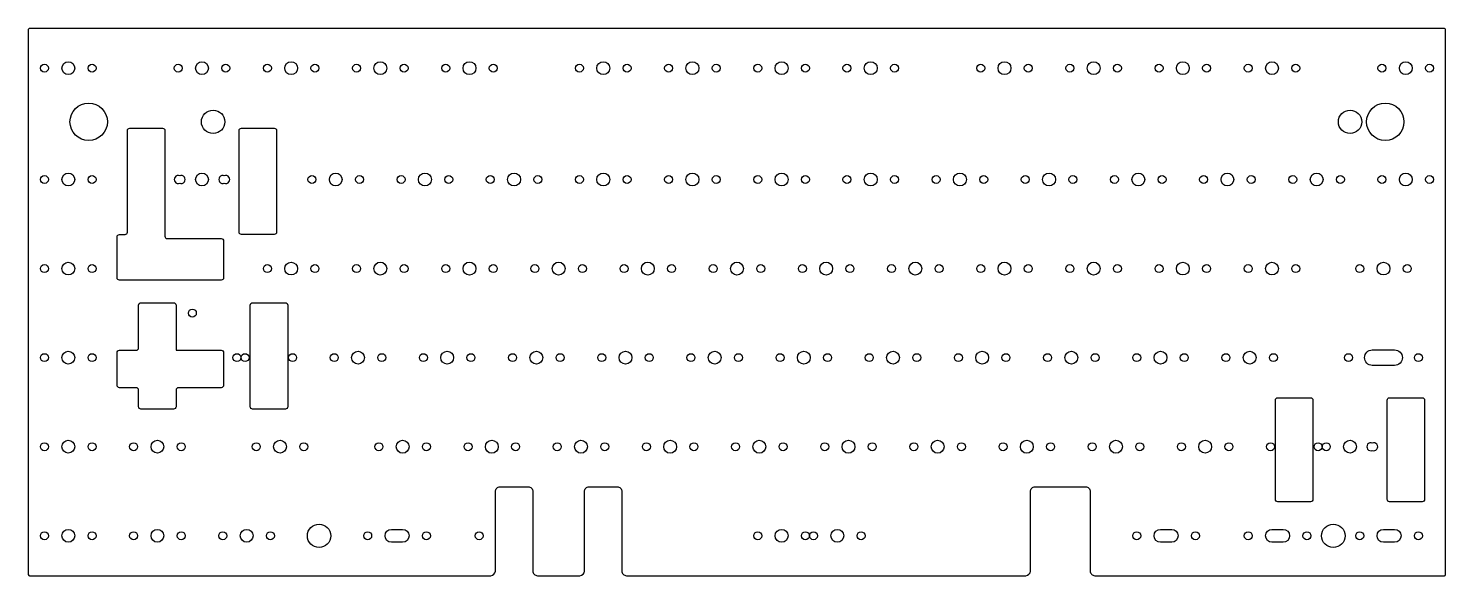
# Model space of a CAD drawing. Header units: millimetres. Extents: x -304 to -1, y -125 to -8.
import ezdxf

# ---------------------------------------------------------------- set-up
doc = ezdxf.new("R2010")
doc.units = ezdxf.units.MM
doc.layers.get('0').update_dxf_attribs({"linetype": 'CONTINUOUS'})

msp = doc.modelspace()

# ---------------------------------------------------------------- linework, layer by layer
for points in [[(-90.58, -125.06, 0.414213), (-89.58, -124.06), (-89.58, -107.05, -0.414214), (-88.58, -106.05), (-77.79, -106.05, -0.414214), (-76.79, -107.05), (-76.79, -124.06, 0.414214), (-75.79, -125.06), (-48.92, -125.06), (-1.11, -125.06, 0.414205), (-0.86, -124.81), (-0.86, -8.25, 0.414198), (-1.11, -8), (-303.41, -8, 0.414222), (-303.66, -8.25), (-303.66, -124.81, 0.414211), (-303.41, -125.06), (-211.91, -125.06), (-204.88, -125.06, 0.414213), (-203.88, -124.06), (-203.88, -107.05, -0.414214), (-202.88, -106.05), (-196.88, -106.05, -0.414214), (-195.88, -107.05), (-195.88, -124.06, 0.414214), (-194.88, -125.06), (-185.86, -125.06, 0.414213), (-184.86, -124.06), (-184.86, -107.05, -0.414214), (-183.86, -106.05), (-177.86, -106.05, -0.414214), (-176.86, -107.05), (-176.86, -124.06, 0.414214), (-175.86, -125.06)], [(-274.49, -52.47, 0.414214), (-273.99, -52.97), (-262.45, -52.97, -0.414214), (-261.95, -53.47), (-261.95, -61.35, -0.414214), (-262.45, -61.85), (-284.19, -61.85, -0.414214), (-284.69, -61.35), (-284.69, -52.59, -0.414214), (-284.19, -52.09), (-282.99, -52.09, 0.414214), (-282.49, -51.59), (-282.49, -29.85, -0.414214), (-281.99, -29.35), (-274.99, -29.35, -0.414214), (-274.49, -29.85), (-274.49, -52.09)], [(-258.62, -51.59), (-258.62, -29.85, -0.414214), (-258.12, -29.35), (-251.12, -29.35, -0.414214), (-250.62, -29.85), (-250.62, -51.59, -0.414214), (-251.12, -52.09), (-258.12, -52.09, -0.414214)], [(-271.32, -39.54, 1.480016), (-271.32, -41.12, 1.480016)], [(-261.79, -39.54, 1.480034), (-261.79, -41.12, 1.480034)], [(-280.61, -76.85, 0.414214), (-280.11, -76.35), (-280.11, -73.68), (-280.11, -67.18, -0.414214), (-279.61, -66.68), (-272.61, -66.68, -0.414214), (-272.11, -67.18), (-272.11, -76.85), (-262.45, -76.85, -0.414214), (-261.95, -77.35), (-261.95, -84.35, -0.414214), (-262.45, -84.85), (-271.61, -84.85, 0.414214), (-272.11, -85.35), (-272.11, -88.92, -0.414214), (-272.61, -89.42), (-279.61, -89.42, -0.414214), (-280.11, -88.92), (-280.11, -85.35, 0.414214), (-280.61, -84.85), (-284.19, -84.85, -0.414214), (-284.69, -84.35), (-284.69, -77.35, -0.414214), (-284.19, -76.85)], [(-248.24, -67.18), (-248.24, -88.92, -0.414214), (-248.74, -89.42), (-255.74, -89.42, -0.414214), (-256.24, -88.92), (-256.24, -67.18, -0.414214), (-255.74, -66.68), (-248.74, -66.68, -0.414214)], [(-16.53, -76.78), (-11.76, -76.78, -1), (-11.76, -80.08), (-16.53, -80.08, -1)], [(-37.23, -108.74), (-37.23, -87.5, -0.414214), (-36.73, -87), (-29.73, -87, -0.414214), (-29.23, -87.5), (-29.23, -108.74, -0.414214), (-29.73, -109.24), (-36.73, -109.24, -0.414214)], [(-13.35, -108.74), (-13.35, -87.5, -0.414214), (-12.85, -87), (-5.85, -87, -0.414214), (-5.35, -87.5), (-5.35, -108.74, -0.414214), (-5.85, -109.24), (-12.85, -109.24, -0.414214)], [(-16.53, -98.27, 1.48006), (-16.53, -96.69, 1.48006)], [(-226.08, -115.16), (-223.69, -115.16, -1), (-223.69, -117.91), (-226.08, -117.91, -1)], [(-61.77, -115.16), (-59.39, -115.16, -1), (-59.39, -117.91), (-61.77, -117.91, -1)], [(-37.96, -115.16), (-35.58, -115.16, -1), (-35.58, -117.91), (-37.96, -117.91, -1)], [(-14.14, -115.16), (-11.76, -115.16, -1), (-11.76, -117.91), (-14.14, -117.91, -1)]]:
    msp.add_lwpolyline(points, format="xyb", close=True)
for centre, radius in [((-300.21, -16.52), 0.851), ((-295.13, -16.52), 1.37), ((-290.05, -16.52), 0.851), ((-271.64, -16.52), 0.851), ((-266.56, -16.52), 1.37), ((-261.48, -16.52), 0.851), ((-252.59, -16.52), 0.851), ((-247.51, -16.52), 1.37), ((-242.43, -16.52), 0.851), ((-233.54, -16.52), 0.851), ((-228.46, -16.52), 1.38), ((-223.38, -16.52), 0.851), ((-214.49, -16.52), 0.851), ((-209.41, -16.52), 1.38), ((-204.33, -16.52), 0.851), ((-185.91, -16.52), 0.851), ((-180.83, -16.52), 1.38), ((-175.75, -16.52), 0.851), ((-166.86, -16.52), 0.851), ((-161.78, -16.52), 1.38), ((-156.7, -16.52), 0.851), ((-147.81, -16.52), 0.851), ((-142.73, -16.52), 1.38), ((-137.65, -16.52), 0.851), ((-128.76, -16.52), 0.851), ((-123.68, -16.52), 1.38), ((-118.6, -16.52), 0.851), ((-100.19, -16.52), 0.851), ((-95.11, -16.52), 1.38), ((-90.03, -16.52), 0.851), ((-81.14, -16.52), 0.851), ((-76.06, -16.52), 1.38), ((-70.98, -16.52), 0.851), ((-62.09, -16.52), 0.851), ((-57.01, -16.52), 1.37), ((-51.93, -16.52), 0.851), ((-43.04, -16.52), 0.851), ((-37.96, -16.52), 1.37), ((-32.88, -16.52), 0.851), ((-14.46, -16.52), 0.851), ((-9.38, -16.52), 1.37), ((-4.3, -16.52), 0.851), ((-290.76, -27.99), 4), ((-13.76, -27.99), 4), ((-264.18, -27.99), 2.5), ((-21.28, -27.99), 2.5), ((-295.13, -40.33), 1.37), ((-266.56, -40.33), 1.37), ((-237.98, -40.33), 1.37), ((-218.93, -40.33), 1.38), ((-199.88, -40.33), 1.38), ((-180.83, -40.33), 1.38), ((-161.78, -40.33), 1.38), ((-142.73, -40.33), 1.38), ((-123.68, -40.33), 1.38), ((-104.63, -40.33), 1.38), ((-85.58, -40.33), 1.38), ((-66.53, -40.33), 1.37), ((-47.48, -40.33), 1.37), ((-28.43, -40.33), 1.37), ((-9.38, -40.33), 1.37), ((-300.21, -40.33), 0.851), ((-290.05, -40.33), 0.851), ((-243.06, -40.33), 0.851), ((-232.9, -40.33), 0.851), ((-224.01, -40.33), 0.851), ((-213.85, -40.33), 0.851), ((-204.96, -40.33), 0.851), ((-194.8, -40.33), 0.851), ((-185.91, -40.33), 0.851), ((-175.75, -40.33), 0.851), ((-166.86, -40.33), 0.851), ((-156.7, -40.33), 0.851), ((-147.81, -40.33), 0.851), ((-137.65, -40.33), 0.851), ((-128.76, -40.33), 0.851), ((-118.6, -40.33), 0.851), ((-109.71, -40.33), 0.851), ((-99.55, -40.33), 0.851), ((-90.66, -40.33), 0.851), ((-80.5, -40.33), 0.851), ((-71.61, -40.33), 0.851), ((-61.45, -40.33), 0.851), ((-52.56, -40.33), 0.851), ((-42.4, -40.33), 0.851), ((-33.51, -40.33), 0.851), ((-23.35, -40.33), 0.851), ((-14.46, -40.33), 0.851), ((-4.3, -40.33), 0.851), ((-300.21, -59.38), 0.851), ((-295.13, -59.38), 1.37), ((-290.05, -59.38), 0.851), ((-252.59, -59.38), 0.851), ((-247.51, -59.38), 1.37), ((-242.43, -59.38), 0.851), ((-233.54, -59.38), 0.851), ((-228.46, -59.38), 1.38), ((-223.38, -59.38), 0.851), ((-214.49, -59.38), 0.851), ((-209.41, -59.38), 1.38), ((-204.33, -59.38), 0.851), ((-195.44, -59.38), 0.851), ((-190.36, -59.38), 1.38), ((-185.28, -59.38), 0.851), ((-176.39, -59.38), 0.851), ((-171.31, -59.38), 1.38), ((-166.23, -59.38), 0.851), ((-157.34, -59.38), 0.851), ((-152.26, -59.38), 1.38), ((-147.18, -59.38), 0.851), ((-138.29, -59.38), 0.851), ((-133.21, -59.38), 1.38), ((-128.13, -59.38), 0.851), ((-119.24, -59.38), 0.851), ((-114.16, -59.38), 1.38), ((-109.08, -59.38), 0.851), ((-100.19, -59.38), 0.851), ((-95.11, -59.38), 1.38), ((-90.03, -59.38), 0.851), ((-81.14, -59.38), 0.851), ((-76.06, -59.38), 1.38), ((-70.98, -59.38), 0.851), ((-62.09, -59.38), 0.851), ((-57.01, -59.38), 1.37), ((-51.93, -59.38), 0.851), ((-43.04, -59.38), 0.851), ((-37.96, -59.38), 1.37), ((-32.88, -59.38), 0.851), ((-19.22, -59.38), 0.851), ((-14.14, -59.38), 1.37), ((-9.06, -59.38), 0.851), ((-268.62, -68.91), 0.851), ((-300.21, -78.43), 0.851), ((-295.13, -78.43), 1.37), ((-290.05, -78.43), 0.851), ((-259.1, -78.43), 0.851), ((-257.35, -78.43), 0.851), ((-247.19, -78.43), 0.851), ((-238.3, -78.43), 0.851), ((-233.22, -78.43), 1.37), ((-228.14, -78.43), 0.851), ((-219.25, -78.43), 0.851), ((-214.17, -78.43), 1.38), ((-209.09, -78.43), 0.851), ((-200.2, -78.43), 0.851), ((-195.12, -78.43), 1.38), ((-190.04, -78.43), 0.851), ((-181.15, -78.43), 0.851), ((-176.07, -78.43), 1.38), ((-170.99, -78.43), 0.851), ((-162.1, -78.43), 0.851), ((-157.02, -78.43), 1.38), ((-151.94, -78.43), 0.851), ((-143.05, -78.43), 0.851), ((-137.97, -78.43), 1.38), ((-132.89, -78.43), 0.851), ((-124, -78.43), 0.851), ((-118.92, -78.43), 1.38), ((-113.84, -78.43), 0.851), ((-104.95, -78.43), 0.851), ((-99.87, -78.43), 1.38), ((-94.79, -78.43), 0.851), ((-85.9, -78.43), 0.851), ((-80.82, -78.43), 1.38), ((-75.74, -78.43), 0.851), ((-66.85, -78.43), 0.851), ((-61.77, -78.43), 1.37), ((-56.69, -78.43), 0.851), ((-47.8, -78.43), 0.851), ((-42.72, -78.43), 1.37), ((-37.64, -78.43), 0.851), ((-21.61, -78.43), 0.851), ((-6.68, -78.43), 0.851), ((-300.21, -97.48), 0.851), ((-295.13, -97.48), 1.37), ((-290.05, -97.48), 0.851), ((-281.16, -97.48), 0.851), ((-276.08, -97.48), 1.37), ((-271, -97.48), 0.851), ((-254.97, -97.48), 0.851), ((-249.89, -97.48), 1.37), ((-244.81, -97.48), 0.851), ((-228.77, -97.48), 0.851), ((-223.69, -97.48), 1.38), ((-218.61, -97.48), 0.851), ((-209.72, -97.48), 0.851), ((-204.64, -97.48), 1.38), ((-199.56, -97.48), 0.851), ((-190.67, -97.48), 0.851), ((-185.59, -97.48), 1.38), ((-180.51, -97.48), 0.851), ((-171.62, -97.48), 0.851), ((-166.54, -97.48), 1.38), ((-161.46, -97.48), 0.851), ((-152.57, -97.48), 0.851), ((-147.49, -97.48), 1.38), ((-142.41, -97.48), 0.851), ((-133.52, -97.48), 0.851), ((-128.44, -97.48), 1.38), ((-123.36, -97.48), 0.851), ((-114.47, -97.48), 0.851), ((-109.39, -97.48), 1.38), ((-104.31, -97.48), 0.851), ((-95.42, -97.48), 0.851), ((-90.34, -97.48), 1.38), ((-85.26, -97.48), 0.851), ((-76.37, -97.48), 0.851), ((-71.29, -97.48), 1.38), ((-66.21, -97.48), 0.851), ((-57.32, -97.48), 0.851), ((-52.24, -97.48), 1.37), ((-47.16, -97.48), 0.851), ((-38.27, -97.48), 0.851), ((-28.11, -97.48), 0.851), ((-26.37, -97.48), 0.851), ((-21.29, -97.48), 1.37), ((-241.55, -116.53), 2.5), ((-24.86, -116.53), 2.5), ((-300.21, -116.53), 0.851), ((-295.13, -116.53), 1.37), ((-290.05, -116.53), 0.851), ((-281.16, -116.53), 0.851), ((-276.08, -116.53), 1.37), ((-271, -116.53), 0.851), ((-262.11, -116.53), 0.851), ((-257.03, -116.53), 1.37), ((-251.95, -116.53), 0.851), ((-231.16, -116.53), 0.851), ((-218.61, -116.53), 0.851), ((-207.34, -116.53), 0.851), ((-147.81, -116.53), 0.851), ((-142.73, -116.53), 1.38), ((-137.65, -116.53), 0.851), ((-135.91, -116.53), 0.851), ((-130.83, -116.53), 1.38), ((-125.75, -116.53), 0.851), ((-66.85, -116.53), 0.851), ((-54.31, -116.53), 0.851), ((-43.04, -116.53), 0.851), ((-30.5, -116.53), 0.851), ((-19.22, -116.53), 0.851), ((-6.68, -116.53), 0.851)]:
    msp.add_circle(centre, radius)

doc.saveas('drawing.dxf')
